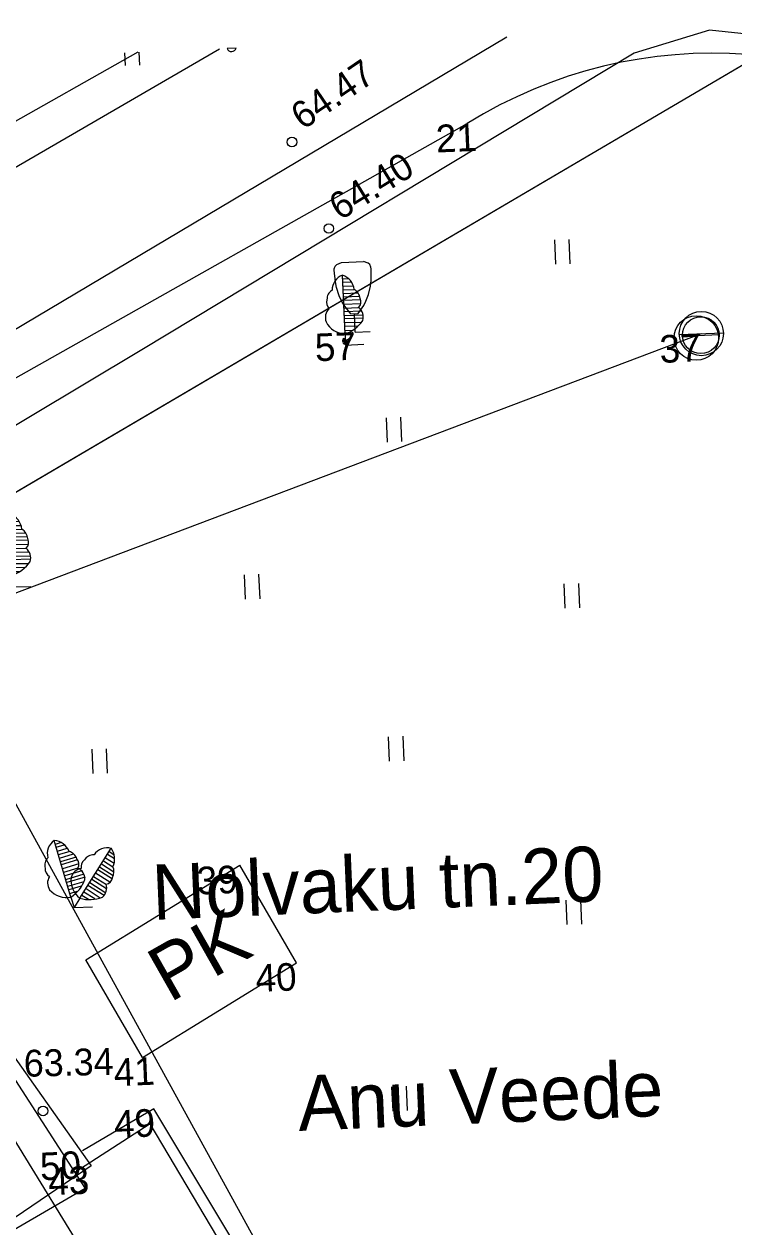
# Model space of a CAD drawing. Extents: x 641680 to 641799, y 6457000 to 6457110.
# Drawn here: x 641755.34 to 641774.57, y 6457076.63 to 6457109.21 of the extents above; entities that cross this region are included whole.
import ezdxf

# ---------------------------------------------------------------- set-up
doc = ezdxf.new("R2010")
doc.units = 0
for name, color, linetype in [('Level 1', 7, 'Continuous'), ('Level 10', 7, 'Continuous'), ('Level 11', 7, 'Continuous'), ('Level 14', 7, 'Continuous'), ('Level 15', 7, 'Continuous'), ('Level 16', 7, 'Continuous'), ('Level 17', 7, 'Continuous'), ('Level 30', 7, 'Continuous'), ('Level 4', 7, 'Continuous'), ('Level 5', 7, 'Continuous'), ('Level 6', 7, 'Continuous'), ('Level 7', 7, 'Continuous'), ('Level 8', 7, 'Continuous'), ('Level 9', 7, 'Continuous'), ('PUUDPQQSAD', 7, 'Continuous')]:
    doc.layers.add(name, color=color, linetype=linetype)

# ---------------------------------------------------------------- blocks, each defined once
blk = doc.blocks.new('KKITP7')
at = {"layer": 'Level 9'}
for p, q in [((-300, 1900), (300, 1900)), ((-100, 500), (100, 500)), ((0, 0), (0, 500)), ((0, 0), (400, 0))]:
    blk.add_line(p, q, dxfattribs=at)
for points in [[(-100, 500), (-258.4, 712.96), (-322.92, 824.71), (-400, 1000), (-461.28, 1225.3), (-484.95, 1381.3), (-500, 1700), (-497.94, 1741.58), (-468.34, 1813.02), (-428.03, 1850.1), (-300, 1900)], [(100, 500), (258.4, 712.96), (322.92, 824.71), (400, 1000), (461.28, 1225.3), (484.95, 1381.3), (500, 1700), (497.94, 1741.58), (468.34, 1813.02), (428.03, 1850.1), (300, 1900)]]:
    blk.add_lwpolyline(points, dxfattribs=at)
blk = doc.blocks.new('2VEEK2')
at = {"layer": 'Level 15'}
blk.add_line((-300, 0), (300, 0), dxfattribs=at)
blk.add_circle((0, 0), 300, dxfattribs=at)
blk = doc.blocks.new('KKITP8')
at = {"layer": 'Level 9'}
for p, q in [((-300, 1900), (300, 1900)), ((-100, 500), (100, 500)), ((0, 0), (0, 500)), ((0, 0), (400, 0))]:
    blk.add_line(p, q, dxfattribs=at)
for points in [[(-100, 500), (-258.4, 712.96), (-322.92, 824.71), (-400, 1000), (-461.28, 1225.3), (-484.95, 1381.3), (-500, 1700), (-497.94, 1741.58), (-468.34, 1813.02), (-428.03, 1850.1), (-300, 1900)], [(100, 500), (258.4, 712.96), (322.92, 824.71), (400, 1000), (461.28, 1225.3), (484.95, 1381.3), (500, 1700), (497.94, 1741.58), (468.34, 1813.02), (428.03, 1850.1), (300, 1900)]]:
    blk.add_lwpolyline(points, dxfattribs=at)
blk = doc.blocks.new('2VEEK3')
at = {"layer": 'Level 15'}
blk.add_line((-300, 0), (300, 0), dxfattribs=at)
blk.add_circle((0, 0), 300, dxfattribs=at)
blk = doc.blocks.new('BL2')
at = {"layer": 'PUUDPQQSAD'}
for p, q in [((-7, 29), (-46, 184)), ((-44, 175), (-29, 178)), ((-41, 166), (-20, 171)), ((-39, 155), (-12, 162)), ((-36, 146), (-7, 153)), ((-34, 136), (5, 146)), ((11, 137), (-31, 126)), ((-30, 118), (16, 130)), ((18, 118), (-27, 107)), ((-24, 97), (16, 107)), ((25, 99), (-22, 87)), ((-19, 78), (31, 90)), ((33, 81), (-17, 69)), ((-15, 59), (30, 69)), ((22, 57), (-12, 49)), ((-10, 39), (11, 44)), ((-7, 29), (0, 0)), ((17, 25), (0, 0)), ((0, 0), (50, 0)), ((17, 25), (108, 157)), ((23, 33), (40, 21)), ((57, 21), (28, 41)), ((35, 50), (72, 23)), ((83, 29), (40, 59)), ((45, 66), (88, 36)), ((91, 47), (51, 74)), ((57, 82), (90, 59)), ((100, 65), (62, 91)), ((69, 101), (108, 74)), ((110, 82), (74, 107)), ((79, 115), (112, 93)), ((85, 124), (110, 107)), ((91, 132), (114, 116)), ((97, 141), (115, 128)), ((102, 148), (114, 140))]:
    blk.add_line(p, q, dxfattribs=at)
for centre, radius, start, end in [((-47, 118), 27.5, 131.0525, 195.0635), ((-51, 107), 23.6, 172.6355, 238.0275), ((-36, 68), 32.8, 144.3865, 211.7665), ((-23, 148), 43, 121.6135, 192.6895), ((-17, 90), 61.2, 219.0975, 278.9605), ((-53, 137), 48.1, 19.5625, 82.2205), ((-18, 122), 32.6, 18.4205, 71.5505), ((-56, 112), 96.5, 300.5785, 337.4485), ((56, 72), 61.2, 170.5745, 230.4375), ((27, 72), 32.8, 95.8635, 163.2435), ((-3, 119), 21.2, 325.8415, 39.5815), ((0, 77), 32.8, 356.2765, 63.6565), ((47, 117), 96.5, 252.0555, 288.9255), ((47, 109), 23.6, 124.1125, 189.5045), ((57, 113), 27.5, 82.5295, 146.5405), ((95, 115), 43, 73.0905, 144.1665), ((58, 51), 32.8, 307.7535, 15.1335), ((87, 81), 21.2, 277.3185, 351.0585), ((68, 130), 48.1, 331.0395, 33.6975), ((80, 94), 32.6, 329.8975, 23.0275)]:
    blk.add_arc(centre, radius, start, end, dxfattribs=at)
blk = doc.blocks.new('BL20')
at = {"layer": 'Level 7'}
for p, q in [((-73, 291), (-460, 1843)), ((-436, 1746), (-291, 1783)), ((-414, 1659), (-201, 1712)), ((-388, 1552), (-116, 1620)), ((-363, 1455), (-72, 1528)), ((-339, 1358), (49, 1455)), ((112, 1368), (-315, 1261)), ((170, 247), (1076, 1566)), ((906, 1319), (1137, 1160)), ((969, 1409), (1150, 1285)), ((1020, 1483), (1143, 1398)), ((-296, 1184), (160, 1298)), ((180, 1179), (-267, 1067)), ((-242, 970), (156, 1070)), ((248, 989), (-218, 873)), ((691, 1005), (1078, 739)), ((1099, 822), (736, 1071)), ((793, 1154), (1123, 927)), ((850, 1236), (1097, 1066)), ((-194, 776), (311, 902)), ((332, 815), (-172, 689)), ((-148, 592), (301, 694)), ((453, 659), (882, 365)), ((905, 470), (510, 742)), ((566, 824), (904, 592)), ((1002, 646), (623, 907)), ((218, 570), (-121, 485)), ((-97, 388), (107, 439)), ((227, 330), (400, 211)), ((572, 214), (283, 412)), ((346, 503), (719, 234)), ((831, 291), (402, 585)), ((-73, 291), (0, 0)), ((170, 247), (0, 0)), ((0, 0), (500, 1))]:
    blk.add_line(p, q, dxfattribs=at)
for centre, radius, start, end in [((-235, 1477), 430, 121.6135, 192.6895), ((-525, 1367), 481, 19.5625, 82.2205), ((-474, 1175), 275, 131.0525, 195.0635), ((-176, 1219), 326, 18.4205, 71.5505), ((-30, 1186), 212, 325.8415, 39.5815), ((567, 1133), 275, 82.5295, 146.5405), ((951, 1154), 430, 73.0905, 144.1665), ((676, 1299), 481, 331.0395, 33.6975), ((-505, 1073), 236, 172.6355, 238.0275), ((270, 724), 328, 95.8635, 163.2435), ((0, 773), 328, 356.2765, 63.6565), ((470, 1090), 236, 124.1125, 189.5045), ((797, 939), 326, 329.8975, 23.0275), ((-364, 682), 328, 144.3865, 211.7665), ((-564, 1122), 965, 300.5785, 337.4485), ((559, 719), 612, 170.5745, 230.4375), ((869, 808), 212, 277.3185, 351.0585), ((-168, 895), 612, 219.0975, 278.9605), ((579, 512), 328, 307.7535, 15.1335), ((467, 1165), 965, 252.0555, 288.9255)]:
    blk.add_arc(centre, radius, start, end, dxfattribs=at)
blk = doc.blocks.new('KHEIN3')
at = {"layer": 'Level 6'}
for p, q in [((-210.89, 335.09), (-210.89, -326.54)), ((182.28, 335.09), (182.28, -326.54))]:
    blk.add_line(p, q, dxfattribs=at)
blk = doc.blocks.new('KHEIN5')
at = {"layer": 'Level 6'}
for p, q in [((-210.89, 335.09), (-210.89, -326.54)), ((182.28, 335.09), (182.28, -326.54))]:
    blk.add_line(p, q, dxfattribs=at)
blk = doc.blocks.new('BL21')
at = {"layer": 'Level 7'}
for p, q in [((-73, 291), (-460, 1843)), ((-436, 1746), (-291, 1783)), ((-414, 1659), (-201, 1712)), ((-388, 1552), (-116, 1620)), ((-363, 1455), (-72, 1528)), ((-339, 1358), (49, 1455)), ((112, 1368), (-315, 1261)), ((170, 247), (1076, 1566)), ((906, 1319), (1137, 1160)), ((969, 1409), (1150, 1285)), ((1020, 1483), (1143, 1398)), ((-296, 1184), (160, 1298)), ((180, 1179), (-267, 1067)), ((-242, 970), (156, 1070)), ((248, 989), (-218, 873)), ((691, 1005), (1078, 739)), ((1099, 822), (736, 1071)), ((793, 1154), (1123, 927)), ((850, 1236), (1097, 1066)), ((-194, 776), (311, 902)), ((332, 815), (-172, 689)), ((-148, 592), (301, 694)), ((453, 659), (882, 365)), ((905, 470), (510, 742)), ((566, 824), (904, 592)), ((1002, 646), (623, 907)), ((218, 570), (-121, 485)), ((-97, 388), (107, 439)), ((227, 330), (400, 211)), ((572, 214), (283, 412)), ((346, 503), (719, 234)), ((831, 291), (402, 585)), ((-73, 291), (0, 0)), ((170, 247), (0, 0)), ((0, 0), (500, 1))]:
    blk.add_line(p, q, dxfattribs=at)
for centre, radius, start, end in [((-235, 1477), 430, 121.6135, 192.6895), ((-525, 1367), 481, 19.5625, 82.2205), ((-474, 1175), 275, 131.0525, 195.0635), ((-176, 1219), 326, 18.4205, 71.5505), ((-30, 1186), 212, 325.8415, 39.5815), ((567, 1133), 275, 82.5295, 146.5405), ((951, 1154), 430, 73.0905, 144.1665), ((676, 1299), 481, 331.0395, 33.6975), ((-505, 1073), 236, 172.6355, 238.0275), ((270, 724), 328, 95.8635, 163.2435), ((0, 773), 328, 356.2765, 63.6565), ((470, 1090), 236, 124.1125, 189.5045), ((797, 939), 326, 329.8975, 23.0275), ((-364, 682), 328, 144.3865, 211.7665), ((-564, 1122), 965, 300.5785, 337.4485), ((559, 719), 612, 170.5745, 230.4375), ((869, 808), 212, 277.3185, 351.0585), ((-168, 895), 612, 219.0975, 278.9605), ((579, 512), 328, 307.7535, 15.1335), ((467, 1165), 965, 252.0555, 288.9255)]:
    blk.add_arc(centre, radius, start, end, dxfattribs=at)
blk = doc.blocks.new('BL4')
at = {"layer": 'Level 7'}
for p, q in [((0, 300), (0, 1900)), ((0, 1800), (150, 1800)), ((0, 1710), (220, 1710)), ((0, 1600), (280, 1600)), ((0, 1500), (300, 1500)), ((0, 1400), (400, 1400)), ((440, 1300), (0, 1300)), ((0, 1220), (470, 1220)), ((460, 1100), (0, 1100)), ((0, 1000), (410, 1000)), ((480, 900), (0, 900)), ((0, 800), (520, 800)), ((520, 710), (0, 710)), ((0, 610), (460, 600)), ((350, 500), (0, 500)), ((0, 400), (210, 400)), ((0, 300), (0, 0)), ((0, 0), (500, 0))]:
    blk.add_line(p, q, dxfattribs=at)
for centre, radius, start, end in [((130, 1490), 430, 107.592, 178.668), ((-179, 1454), 481, 5.541, 68.199), ((-175, 1255), 275, 117.031, 181.042), ((125, 1225), 326, 4.399, 57.529), ((-188, 750), 328, 130.365, 197.745), ((-230, 1164), 236, 158.614, 224.006), ((258, 1158), 212, 311.82, 25.56), ((188, 750), 328, 342.255, 49.635), ((54, 909), 612, 205.076, 264.939), ((-275, 1225), 965, 286.557, 323.427)]:
    blk.add_arc(centre, radius, start, end, dxfattribs=at)
blk = doc.blocks.new('OV3')
at = {"layer": 'Level 16'}
blk.add_line((-500, 0), (500, 0), dxfattribs=at)
blk.add_circle((0, 0), 500, dxfattribs=at)

msp = doc.modelspace()

# ---------------------------------------------------------------- linework, layer by layer
at = {"layer": 'Level 1'}
for p, q in [((641745.672, 6457095.329), (641768.424, 6457108.861)), ((641745.672, 6457095.329), (641768.424, 6457108.861)), ((641746.802, 6457092.4), (641767.579, 6457058.721)), ((641746.802, 6457092.4), (641767.579, 6457058.721))]:
    msp.add_line(p, q, dxfattribs=at)
msp.add_circle((641773.553, 6457100.705), 0.603, dxfattribs=at)
at = {"layer": 'Level 10'}
msp.add_line((641742.184, 6457088.933), (641776.681, 6457109.206), dxfattribs=at)
msp.add_line((641742.184, 6457088.933), (641776.681, 6457109.206), dxfattribs=at)
at = {"layer": 'Level 11'}
for p, q in [((641757.018, 6457083.861), (641761.187, 6457086.428)), ((641757.018, 6457083.861), (641761.187, 6457086.428)), ((641762.722, 6457083.787), (641761.187, 6457086.428)), ((641762.722, 6457083.787), (641761.187, 6457086.428)), ((641758.553, 6457081.219), (641757.018, 6457083.861)), ((641758.553, 6457081.219), (641757.018, 6457083.861)), ((641758.553, 6457081.219), (641762.722, 6457083.787)), ((641758.553, 6457081.219), (641762.722, 6457083.787))]:
    msp.add_line(p, q, dxfattribs=at)
at = {"layer": 'Level 17'}
for p, q in [((641752.516, 6457092.819), (641773.689, 6457100.823)), ((641752.516, 6457092.819), (641773.689, 6457100.823)), ((641764.089, 6457071.755), (641752.516, 6457092.819)), ((641764.089, 6457071.755), (641752.516, 6457092.819))]:
    msp.add_line(p, q, dxfattribs=at)
at = {"layer": 'Level 30'}
msp.add_lwpolyline([(641761.09, 6457108.554), (641760.844, 6457108.544)], dxfattribs=at)
for centre in [(641762.601, 6457106.011), (641763.6, 6457103.67), (641755.859, 6457079.773)]:
    msp.add_circle(centre, 0.13, dxfattribs=at)
msp.add_arc((641760.965, 6457108.59), 0.13, 200.7244, 344.0602, dxfattribs=at)
at = {"layer": 'Level 4'}
for points in [[(641761.09, 6457108.554), (641760.844, 6457108.544)], [(641747.74, 6457092.013), (641756.996, 6457077.676), (641753.186, 6457075.46), (641731.479, 6457060.66)], [(641770.622, 6457059.438), (641758.76, 6457079.428), (641756.716, 6457078.109)]]:
    msp.add_lwpolyline(points, dxfattribs=at)
for centre in [(641762.601, 6457106.011), (641763.6, 6457103.67), (641755.859, 6457079.773)]:
    msp.add_circle(centre, 0.13, dxfattribs=at)
msp.add_arc((641760.965, 6457108.59), 0.13, 200.7244, 344.0602, dxfattribs=at)
at = {"layer": 'Level 5'}
for points in [[(641782.044, 6457104.956), (641778.871, 6457107.193), (641775.776, 6457108.842), (641773.909, 6457109.038), (641771.868, 6457108.419), (641758.531, 6457100.381), (641734.041, 6457085.72), (641724.821, 6457080.303)], [(641782.044, 6457104.956), (641778.871, 6457107.193), (641775.776, 6457108.842), (641773.909, 6457109.038), (641771.868, 6457108.419), (641758.531, 6457100.381), (641734.041, 6457085.72), (641724.821, 6457080.303)], [(641721.418, 6457085.234), (641737.84, 6457094.979), (641751.035, 6457102.966), (641760.636, 6457108.536)], [(641721.418, 6457085.234), (641737.84, 6457094.979), (641751.035, 6457102.966), (641760.636, 6457108.536)]]:
    msp.add_lwpolyline(points, dxfattribs=at)
at = {"layer": 'Level 6'}
for p, q in [((641758.428, 6457108.443), (641750.864, 6457104.175)), ((641758.428, 6457108.443), (641750.864, 6457104.175)), ((641758.065, 6457108.428), (641758.079, 6457108.08)), ((641758.065, 6457108.428), (641758.079, 6457108.08)), ((641758.457, 6457108.444), (641758.471, 6457108.096)), ((641758.457, 6457108.444), (641758.471, 6457108.096)), ((641746.627, 6457094.853), (641767.347, 6457106.509)), ((641746.627, 6457094.853), (641767.347, 6457106.509))]:
    msp.add_line(p, q, dxfattribs=at)
msp.add_lwpolyline([(641795.808, 6457075.04), (641762.109, 6457054.869), (641751.603, 6457072.831), (641742.184, 6457088.933), (641776.681, 6457109.206)], dxfattribs=at)
msp.add_arc((641774.008, 6457095.847), 12.571, 49.5172, 121.9933, dxfattribs=at)
msp.add_arc((641774.008, 6457095.847), 12.571, 49.5172, 121.9933, dxfattribs=at)
at = {"layer": 'Level 7'}
for p, q in [((641747.669, 6457091.713), (641757.164, 6457078.285)), ((641747.669, 6457091.713), (641757.164, 6457078.285)), ((641758.863, 6457079.831), (641756.931, 6457078.689)), ((641758.863, 6457079.831), (641756.931, 6457078.689)), ((641764.891, 6457069.778), (641758.863, 6457079.831)), ((641764.891, 6457069.778), (641758.863, 6457079.831)), ((641757.164, 6457078.285), (641749.226, 6457072.913)), ((641757.164, 6457078.285), (641749.226, 6457072.913))]:
    msp.add_line(p, q, dxfattribs=at)
at = {"layer": 'Level 8'}
for points in [[(641747.74, 6457092.013), (641756.996, 6457077.676), (641753.186, 6457075.46), (641731.479, 6457060.66)], [(641770.622, 6457059.438), (641758.76, 6457079.428), (641756.716, 6457078.109)]]:
    msp.add_lwpolyline(points, dxfattribs=at)

# ---------------------------------------------------------------- block references
at = {"layer": 'Level 1', "xscale": 0.000997595718720879, "yscale": 0.0009975957187208792, "rotation": 2.392284612224699}
msp.add_blockref('OV3', (641773.676, 6457100.779), dxfattribs=at)
at = {"layer": 'Level 15', "xscale": 0.001995191437441758, "yscale": 0.0019951914374417585, "rotation": 2.392284612224699}
for name in ['2VEEK2', '2VEEK3']:
    msp.add_blockref(name, (641773.689, 6457100.823), dxfattribs=at)
at = {"layer": 'Level 30', "xscale": 0.000997595718720879, "yscale": 0.0009975957187208792, "rotation": 2.392284612224699}
for name in ['KKITP7', 'KKITP8']:
    msp.add_blockref(name, (641764.317, 6457100.866), dxfattribs=at)
at = {"layer": 'Level 6', "xscale": 0.000997595718720879, "yscale": 0.0009975957187208792, "rotation": 2.392284612224699}
for name, p in [('KHEIN3', (641769.934, 6457103.034)), ('KHEIN5', (641769.934, 6457103.034)), ('KHEIN3', (641765.375, 6457098.218)), ('KHEIN5', (641765.375, 6457098.218)), ('KHEIN3', (641761.531, 6457093.963)), ('KHEIN5', (641761.531, 6457093.963)), ('KHEIN3', (641770.191, 6457093.718)), ('KHEIN5', (641770.191, 6457093.718)), ('KHEIN3', (641765.432, 6457089.576)), ('KHEIN5', (641765.432, 6457089.576)), ('KHEIN3', (641757.403, 6457089.241)), ('KHEIN5', (641757.403, 6457089.241)), ('KHEIN3', (641770.246, 6457085.152)), ('KHEIN5', (641770.246, 6457085.152)), ('KHEIN3', (641765.525, 6457080.102)), ('KHEIN5', (641765.525, 6457080.102))]:
    msp.add_blockref(name, p, dxfattribs=at)
at = {"layer": 'Level 7'}
for name, p, xscale, yscale, rotation in [('BL4', (641764.05, 6457100.513), 0.000997595718720879, 0.0009975957187208792, 2.392284612224699), ('BL2', (641764.05, 6457100.513), 0.000997595718720879, 0.0009975957187208792, 2.392284612224699), ('BL4', (641755.008, 6457093.962), 0.0010387964219040506, 0.0010387964219040506, 1.3022846122255156), ('BL20', (641756.699, 6457085.279), 0.000997595718720879, 0.0009975957187208792, 2.392284612224699), ('BL21', (641756.699, 6457085.279), 0.000997595718720879, 0.0009975957187208792, 2.392284612224699)]:
    msp.add_blockref(name, p, dxfattribs=dict(at, xscale=xscale, yscale=yscale, rotation=rotation))

# ---------------------------------------------------------------- texts
at = {"layer": 'Level 14'}
msp.add_text('PK', height=1.4964, rotation=29.542, dxfattribs=at).set_placement((641759.289, 6457082.692))
msp.add_text('PK', height=1.4964, rotation=29.542, dxfattribs=at).set_placement((641759.289, 6457082.692))
at = {"layer": 'Level 30'}
for s, height, rotation, p in [('64.47', 0.7272, 34.1914, (641762.895, 6457106.323)), ('21', 0.7482, 2.3923, (641766.513, 6457105.726)), ('64.40', 0.7272, 31.7265, (641763.901, 6457103.872)), ('57', 0.7482, 2.3923, (641763.236, 6457100.072)), ('37', 0.7482, 2.3923, (641772.573, 6457100.028)), ('63.34', 0.7272, 1.3023, (641755.344, 6457080.697))]:
    msp.add_text(s, height=height, rotation=rotation, dxfattribs=at).set_placement(p)
at = {"layer": 'Level 4'}
for s, rotation, p in [('64.47', 34.1914, (641762.895, 6457106.323)), ('64.40', 31.7265, (641763.901, 6457103.872)), ('63.34', 1.3023, (641755.344, 6457080.697))]:
    msp.add_text(s, height=0.7272, rotation=rotation, dxfattribs=at).set_placement(p)
at = {"layer": 'Level 5'}
for s, p in [('21', (641766.513, 6457105.726)), ('21', (641766.513, 6457105.726)), ('57', (641763.236, 6457100.072)), ('57', (641763.236, 6457100.072)), ('37', (641772.573, 6457100.028)), ('37', (641772.573, 6457100.028)), ('39', (641760.035, 6457085.631)), ('39', (641760.035, 6457085.631)), ('40', (641761.629, 6457082.992)), ('40', (641761.629, 6457082.992)), ('41', (641757.789, 6457080.439)), ('41', (641757.789, 6457080.439)), ('49', (641757.794, 6457079.038)), ('49', (641757.794, 6457079.038)), ('50', (641755.791, 6457077.893)), ('50', (641755.791, 6457077.893)), ('43', (641756.012, 6457077.488)), ('43', (641756.012, 6457077.488))]:
    msp.add_text(s, height=0.7482, rotation=2.3923, dxfattribs=at).set_placement(p)
at = {"layer": 'Level 6'}
for s, height, p in [('Nolvaku tn.20', 1.49639, (641758.838, 6457084.945)), ('Anu Veede ', 1.4964, (641762.788, 6457079.23))]:
    msp.add_text(s, height=height, rotation=2.3923, dxfattribs=at).set_placement(p)

doc.saveas('drawing.dxf')
